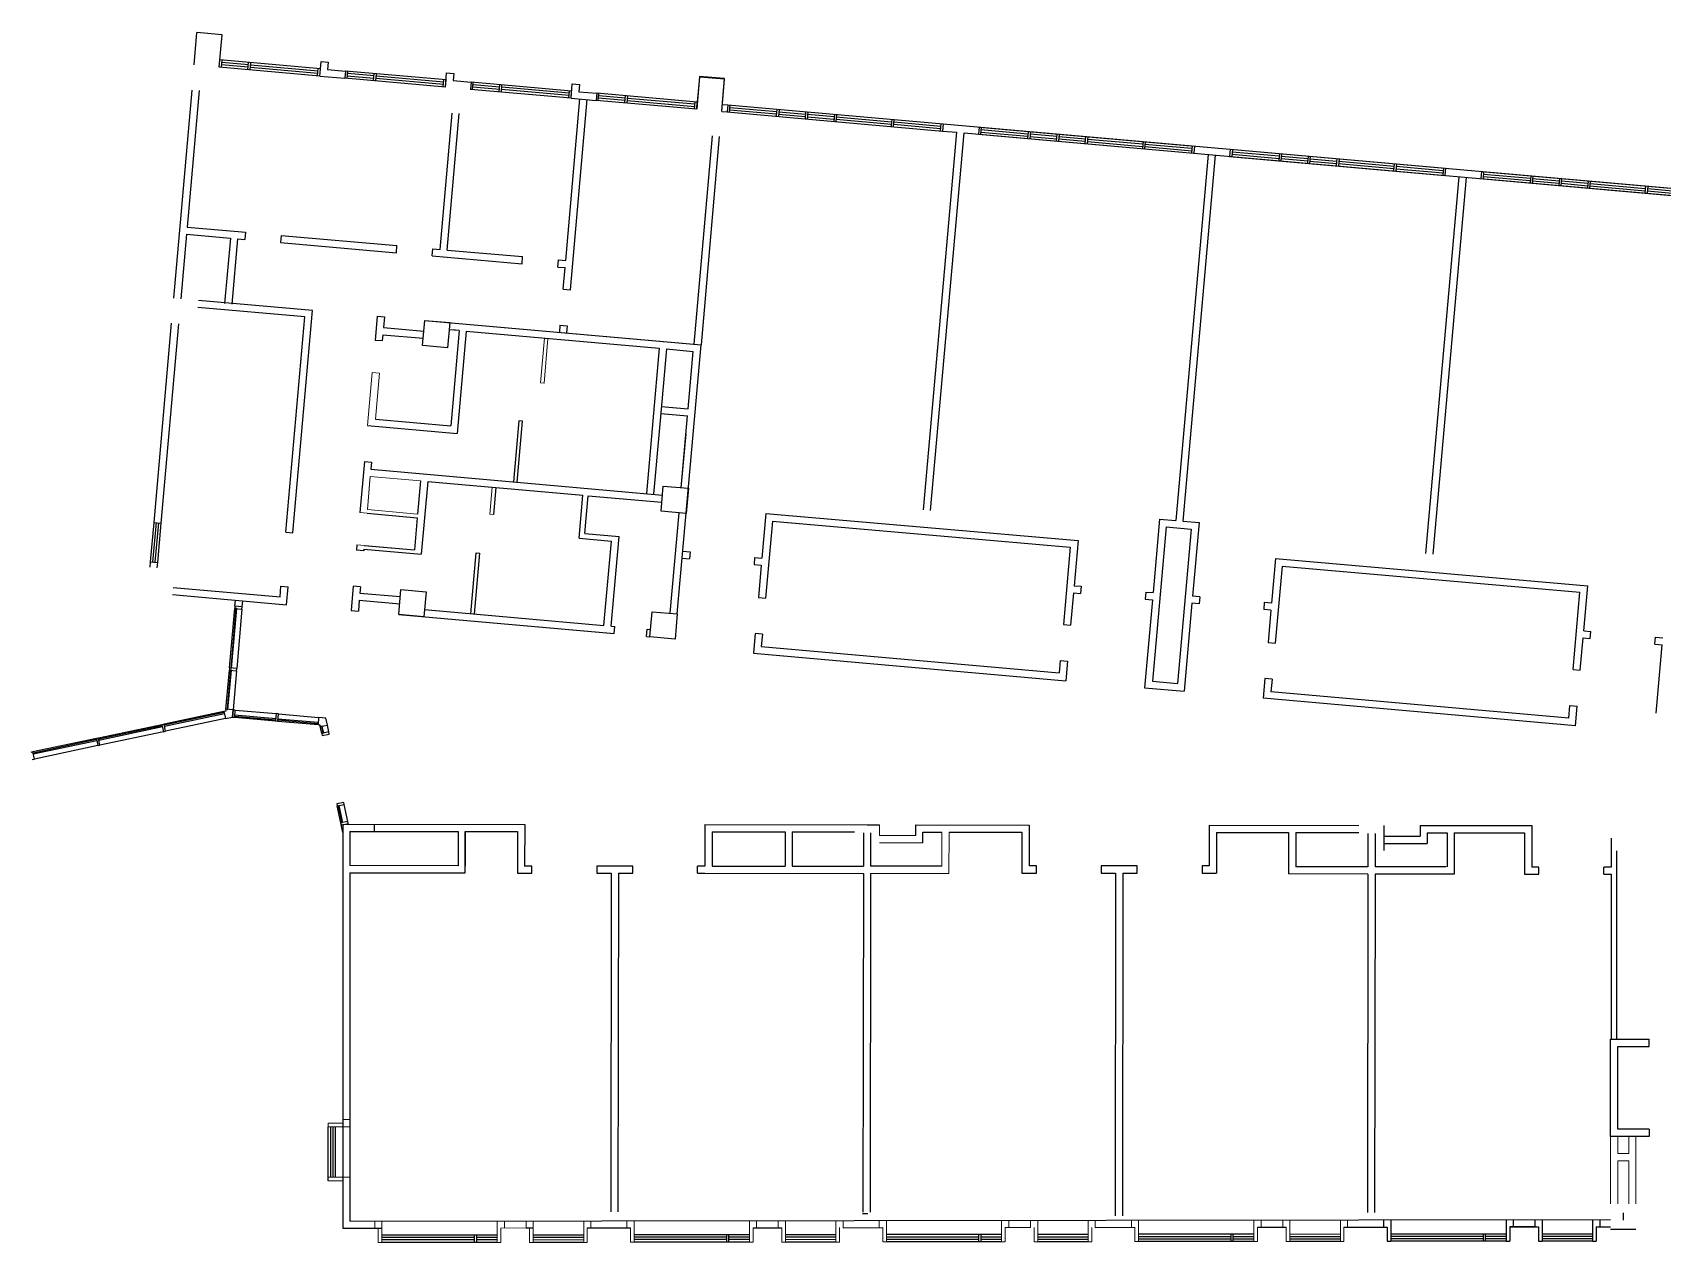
# Model space of a CAD drawing. Header units: millimetres. Extents: x -160790 to 7560, y -3558 to 89454.
# Drawn here: x -117204 to -71972, y 28125 to 61709 of the extents above; entities that cross this region are included whole.
import ezdxf

# ---------------------------------------------------------------- set-up
doc = ezdxf.new("R2010")
doc.units = ezdxf.units.MM
doc.header["$LTSCALE"] = 5
for name, color, linetype, lineweight in [('A-WALL', 7, 'Continuous', 5), ('E1-RI-3F$0$A-GLAZ-CWMG', 3, 'Continuous', 5), ('E1-RI-3F$0$A-WALL', 7, 'Continuous', 5), ('E1-RI-3F$0$AUDIT_D_131110141545-10', 7, 'Continuous', 5), ('E1-RW-3F$0$A-WALL', 7, 'Continuous', 5)]:
    doc.layers.add(name, color=color, linetype=linetype, lineweight=lineweight)
doc.layers.add('A—墙体', color=7, linetype='Continuous')
doc.layers.add('A—门窗', color=135, linetype='Continuous')
doc.layers.get('E1-RI-3F$0$A-GLAZ-CWMG').off()

# ---------------------------------------------------------------- blocks, each defined once
blk = doc.blocks.new('E1-RI-3F$0$ERWEW')
at = {"layer": 'A—门窗'}
for p, q in [((12241778, -5091274), (12241778, -5091474)), ((12241778, -5091274), (12247778, -5091274)), ((12241838, -5091274), (12241838, -5091474)), ((12241838, -5091341), (12243148, -5091341)), ((12243148, -5091274), (12243148, -5091474)), ((12243208, -5091274), (12243208, -5091474)), ((12243208, -5091341), (12243948, -5091341)), ((12243948, -5091274), (12243948, -5091474)), ((12244008, -5091274), (12244008, -5091474)), ((12244008, -5091341), (12244748, -5091341)), ((12244748, -5091274), (12244748, -5091474)), ((12244808, -5091274), (12244808, -5091474)), ((12244808, -5091341), (12246348, -5091341)), ((12246348, -5091274), (12246348, -5091474)), ((12246408, -5091274), (12246408, -5091474)), ((12246408, -5091341), (12247718, -5091341)), ((12247718, -5091274), (12247718, -5091474)), ((12247778, -5091274), (12247778, -5091474)), ((12241778, -5091474), (12247778, -5091474)), ((12241838, -5091408), (12243148, -5091408)), ((12243208, -5091408), (12243948, -5091408)), ((12244008, -5091408), (12244748, -5091408)), ((12244808, -5091408), (12246348, -5091408)), ((12246408, -5091408), (12247718, -5091408))]:
    blk.add_line(p, q, dxfattribs=at)

msp = doc.modelspace()

# ---------------------------------------------------------------- linework, layer by layer
at = {"layer": 'A-WALL'}
for p, q in [((-106320, 53721), (-98850, 53061)), ((-105367, 53436), (-105641, 53460, 0)), ((-105367, 53436), (-105600, 50796)), ((-105168, 53418), (-105419, 50579)), ((-107500, 53148), (-107700, 53165)), ((-103111, 51982, 0), (-103001, 53227)), ((-103011, 51973), (-102901, 53218)), ((-99311, 45572), (-98650, 53043)), ((-98651, 53043), (-98650, 53043)), ((-107779, 52269), (-107909, 50800)), ((-107580, 52251), (-107779, 52269)), ((-107580, 52251), (-107692, 50981)), ((-103111, 51982, 0), (-103011, 51973, 0)), ((-107909, 50800), (-105419, 50579)), ((-107692, 50981), (-105600, 50796)), ((-99817, 50636), (-99971, 48893)), ((-99202, 49076), (-99070, 50570)), ((-107997, 49803), (-108122, 48384)), ((-107997, 49803), (-107798, 49786)), ((-107798, 49786), (-107815, 49587)), ((-107842, 49288), (-107914, 48466)), ((-106447, 49165), (-106520, 48343)), ((-106239, 49247), (-106417, 47229)), ((-104512, 48341), (-104446, 49088)), ((-101874, 47807), (-101782, 48852)), ((-106529, 48243), (-106608, 47347)), ((-104512, 48341), (-104413, 48332)), ((-102037, 47670), (-101140, 47591)), ((-101874, 47807), (-100928, 47723)), ((-101347, 45250), (-101140, 47591)), ((-101148, 45233), (-100928, 47723)), ((-108202, 47488), (-108215, 47338)), ((-108016, 47321), (-108215, 47338)), ((-108202, 47488), (-106608, 47347)), ((-108011, 47370), (-108016, 47321)), ((-108011, 47370), (-106417, 47229)), ((-108303, 46342), (-108362, 45670)), ((-108104, 46324), (-108303, 46342)), ((-108104, 46324), (-108119, 46150)), ((-108119, 46150), (-106999, 46051)), ((-108137, 45951), (-108163, 45652)), ((-108137, 45951), (-107016, 45852)), ((-106328, 45691), (-101347, 45250)), ((-108362, 45670), (-108163, 45652)), ((-107043, 45553), (-101165, 45033)), ((-101165, 45033), (-101066, 45024)), ((-101148, 45233), (-101048, 45224)), ((-101066, 45025), (-101048, 45224)), ((-100169, 44945), (-100152, 45144)), ((-100169, 44945), (-100169, 44945)), ((-100169, 44945), (-100070, 44936)), ((-100152, 45144), (-100052, 45136))]:
    msp.add_line(p, q, dxfattribs=at)
at = {"layer": 'A-WALL', "color": 7}
for p, q in [((-107833, 49387), (-106438, 49264)), ((-107914, 48466), (-106520, 48343)), ((-108122, 48384), (-106529, 48243))]:
    msp.add_line(p, q, dxfattribs=at)
at = {"layer": 'A-WALL'}
msp.add_lwpolyline([(-107833, 49387), (-106438, 49264), (-106520, 48343), (-107914, 48466)], close=True, dxfattribs=at)
for points in [[(-99700, 49120), (-99003, 49059), (-99064, 48361), (-99762, 48423), (-99700, 49120)], [(-106981, 46250), (-106284, 46189), (-106345, 45491), (-107043, 45553), (-106981, 46250)], [(-100008, 45634), (-99311, 45572), (-99372, 44875), (-100070, 44936), (-100008, 45634)]]:
    msp.add_lwpolyline(points, dxfattribs=at)
at = {"layer": 'A—墙体'}
for p, q in [((-112721, 60813), (-112642, 61709)), ((-111944, 61648), (-112642, 61709)), ((-112024, 60751), (-111944, 61648)), ((-109234, 60504), (-109217, 60704)), ((-109234, 60504), (-108537, 60443)), ((-112783, 60115), (-113293, 54338)), ((-112583, 60098), (-112918, 56312)), ((-102408, 55383), (-102017, 59873)), ((-102279, 54569), (-101817, 59856)), ((-102261, 59888), (-101564, 59826)), ((-98061, 59717), (-97911, 59704)), ((-105895, 55692), (-105561, 59477)), ((-105696, 55674), (-105362, 59459)), ((-98078, 59518), (-97929, 59505)), ((-98346, 58839), (-98850, 53061)), ((-98147, 58822), (-98651, 53043)), ((-92480, 48457), (-91554, 58941)), ((-92281, 48439), (-91354, 58924)), ((-91952, 58976), (-91554, 58941)), ((-91934, 59176), (-70867, 57313)), ((-91354, 58924), (-70884, 57114)), ((-84581, 58325), (-85479, 48164)), ((-84382, 58307), (-85280, 48147)), ((-78533, 47249), (-77608, 57708)), ((-78334, 47231), (-77409, 57691)), ((-112936, 56113), (-113094, 54320)), ((-112936, 56113), (-111715, 56005)), ((-112918, 56312), (-111499, 56187)), ((-111499, 56187), (-111299, 56169)), ((-111299, 56169), (-111317, 55970)), ((-111715, 56005), (-111876, 54187)), ((-111516, 55988), (-111677, 54170)), ((-111516, 55988), (-111317, 55970)), ((-110303, 56081), (-110321, 55882)), ((-110321, 55882), (-107108, 55598)), ((-110303, 56081), (-107091, 55797)), ((-107108, 55598), (-107091, 55797)), ((-106112, 55510), (-106095, 55709)), ((-106095, 55709), (-105895, 55692)), ((-105696, 55674), (-103604, 55489)), ((-106112, 55510), (-103621, 55290)), ((-103621, 55290), (-103604, 55489)), ((-102625, 55202), (-102607, 55401)), ((-102625, 55202), (-102426, 55184)), ((-102607, 55401), (-102408, 55383)), ((-102478, 54586), (-102426, 55184)), ((-102478, 54586), (-102279, 54569)), ((-109650, 53815), (-112614, 54077)), ((-109650, 53815), (-112614, 54077)), ((-109433, 53997), (-112596, 54276)), ((-109433, 53997), (-112596, 54276)), ((-109979, 47821), (-109433, 53997)), ((-109979, 47821), (-109433, 53997)), ((-107640, 53838), (-107700, 53165)), ((-107640, 53838), (-107700, 53165)), ((-107640, 53838), (-107441, 53820)), ((-107640, 53838), (-107441, 53820)), ((-113355, 53640), (-113844, 48112)), ((-113355, 53640), (-113844, 48112)), ((-113156, 53623), (-113645, 48094)), ((-113156, 53623), (-113645, 48094)), ((-110179, 47838), (-109650, 53815)), ((-110179, 47838), (-109650, 53815)), ((-107441, 53820), (-107468, 53521)), ((-107441, 53820), (-107468, 53521)), ((-107468, 53521), (-106347, 53422)), ((-107468, 53521), (-106347, 53422)), ((-106321, 53721), (-98850, 53061)), ((-106321, 53721), (-98650, 53043)), ((-106321, 53721), (-98650, 53043)), ((-106321, 53721), (-98650, 53043)), ((-106321, 53721), (-98650, 53043)), ((-105367, 53436), (-105641, 53460, 0)), ((-105467, 53445), (-105641, 53460, 0)), ((-105367, 53436), (-105600, 50796)), ((-105367, 53436), (-105600, 50796)), ((-105168, 53418), (-105419, 50580)), ((-105168, 53418), (-105419, 50580)), ((-105168, 53418), (-99814, 52945)), ((-102568, 53590), (-102585, 53391)), ((-102568, 53590), (-102368, 53573)), ((-102368, 53573), (-102386, 53373)), ((-107501, 53148), (-107700, 53165)), ((-107501, 53148), (-107700, 53165)), ((-107485, 53322), (-107501, 53148)), ((-107485, 53322), (-107501, 53148)), ((-107485, 53322), (-106365, 53223)), ((-107485, 53322), (-106365, 53223)), ((-99814, 52945), (-100170, 48911)), ((-99614, 52927), (-99799, 50836)), ((-99614, 52927), (-99799, 50836)), ((-99614, 52927), (-98867, 52861)), ((-99614, 52927), (-98867, 52861)), ((-99311, 45572), (-98650, 53043)), ((-99311, 45572), (-98650, 53043)), ((-98651, 53043), (-98650, 53043)), ((-99008, 51268), (-98867, 52861)), ((-99008, 51268), (-98867, 52861)), ((-99773, 51134), (-99026, 51068)), ((-99773, 51134), (-99026, 51068)), ((-99755, 51334), (-99008, 51268)), ((-99755, 51334), (-99008, 51268)), ((-107909, 50800), (-105419, 50580)), ((-107909, 50800), (-105419, 50580)), ((-107692, 50981), (-105600, 50796)), ((-107692, 50981), (-105600, 50796)), ((-103706, 50930), (-103856, 49237)), ((-103706, 50930), (-103856, 49237)), ((-103756, 49228), (-103607, 50922)), ((-103607, 50922), (-103706, 50930)), ((-99799, 50836), (-99971, 48893)), ((-99799, 50836), (-99971, 48893)), ((-99202, 49076), (-99026, 51068)), ((-99202, 49076), (-99026, 51068)), ((-107997, 49804), (-108123, 48384)), ((-107997, 49804), (-108123, 48384)), ((-107997, 49804), (-107798, 49786)), ((-107997, 49804), (-107798, 49786)), ((-107798, 49786), (-107816, 49587)), ((-107798, 49786), (-107816, 49587)), ((-107816, 49587), (-99722, 48871)), ((-106439, 49264), (-106520, 48343)), ((-106439, 49264), (-106520, 48343)), ((-106239, 49247), (-106418, 47229)), ((-106239, 49247), (-106418, 47229)), ((-106239, 49247), (-101931, 48866)), ((-106239, 49247), (-101931, 48866)), ((-104347, 49079), (-104413, 48332)), ((-102037, 47670), (-101931, 48866)), ((-102037, 47670), (-101931, 48866)), ((-101874, 47807), (-101782, 48852)), ((-101874, 47807), (-101782, 48852)), ((-101782, 48852), (-99740, 48672)), ((-101782, 48852), (-99740, 48672)), ((-113844, 48112), (-113645, 48094)), ((-113844, 48112), (-113645, 48094)), ((-107923, 48367), (-106529, 48243)), ((-107923, 48367), (-106529, 48243)), ((-106529, 48243), (-106608, 47347)), ((-106529, 48243), (-106608, 47347)), ((-99510, 45590), (-99264, 48379)), ((-99510, 45590), (-99264, 48379)), ((-96856, 48362), (-96965, 47122)), ((-96674, 48146), (-96863, 46008)), ((-96856, 48362), (-88189, 47606)), ((-96674, 48146), (-88406, 47424)), ((-85745, 47987), (-86124, 43704)), ((-85927, 48204), (-86108, 46162)), ((-85927, 48204), (-85479, 48164)), ((-85745, 47987), (-85048, 47925)), ((-85280, 48147), (-84831, 48107)), ((-84831, 48107), (-85012, 46065)), ((-110179, 47838), (-109979, 47821)), ((-110179, 47838), (-109979, 47821)), ((-102037, 47670), (-101140, 47591)), ((-102037, 47670), (-101140, 47591)), ((-101874, 47807), (-100928, 47723)), ((-101874, 47807), (-100928, 47723)), ((-101347, 45250), (-101140, 47591)), ((-101347, 45250), (-101140, 47591)), ((-101148, 45233), (-100928, 47723)), ((-101148, 45233), (-100928, 47723)), ((-88189, 47606), (-88299, 46355)), ((-85048, 47925), (-85427, 43642)), ((-108202, 47488), (-108215, 47338)), ((-108202, 47488), (-108215, 47338)), ((-108016, 47321), (-108215, 47338)), ((-108016, 47321), (-108215, 47338)), ((-108012, 47370), (-108016, 47321)), ((-108012, 47370), (-108016, 47321)), ((-108012, 47370), (-106418, 47229)), ((-108012, 47370), (-106418, 47229)), ((-108003, 47470), (-106608, 47347)), ((-108003, 47470), (-106608, 47347)), ((-105042, 45577), (-104892, 47271)), ((-105042, 45577), (-104892, 47271)), ((-104942, 45568), (-104792, 47262)), ((-104942, 45568), (-104792, 47262)), ((-104892, 47271), (-104792, 47262)), ((-104892, 47271), (-104792, 47262)), ((-99175, 47116), (-98975, 47098)), ((-99157, 47315), (-98958, 47298)), ((-98958, 47298), (-98975, 47098)), ((-97165, 47139), (-97182, 46940)), ((-97165, 47139), (-96965, 47122)), ((-88406, 47424), (-88595, 45278)), ((-82711, 47111), (-82820, 45871)), ((-82711, 47111), (-74044, 46355)), ((-113941, 47016), (-113954, 46867)), ((-113941, 47016), (-113954, 46867)), ((-113941, 47016), (-113741, 46999)), ((-113941, 47016), (-113741, 46999)), ((-113741, 46999), (-113755, 46849)), ((-113741, 46999), (-113755, 46849)), ((-97182, 46940), (-96983, 46923)), ((-96983, 46923), (-97062, 46026)), ((-82529, 46895), (-82718, 44758)), ((-82529, 46895), (-74261, 46173)), ((-113301, 46307), (-110337, 46045)), ((-113301, 46307), (-110337, 46045)), ((-110337, 46045), (-110311, 46344)), ((-110337, 46045), (-110311, 46344)), ((-110311, 46344), (-110112, 46326)), ((-110311, 46344), (-110112, 46326)), ((-110156, 45828), (-110112, 46326)), ((-110156, 45828), (-110112, 46326)), ((-108303, 46342), (-108363, 45670)), ((-108303, 46342), (-108363, 45670)), ((-108104, 46324), (-108303, 46342)), ((-108104, 46324), (-108303, 46342)), ((-108104, 46324), (-108119, 46150)), ((-108104, 46324), (-108119, 46150)), ((-108119, 46150), (-106999, 46051)), ((-108119, 46150), (-106999, 46051)), ((-88317, 46156), (-88396, 45260)), ((-88317, 46156), (-88118, 46139)), ((-88299, 46355), (-88100, 46338)), ((-88100, 46338), (-88118, 46139)), ((-86307, 46179), (-86325, 45980)), ((-86307, 46179), (-86108, 46162)), ((-74450, 44027), (-74261, 46173)), ((-74154, 45105), (-74044, 46355)), ((-113318, 46108), (-110156, 45828)), ((-113318, 46108), (-110156, 45828)), ((-108137, 45951), (-108163, 45652)), ((-108137, 45951), (-108163, 45652)), ((-108137, 45951), (-107016, 45852)), ((-108137, 45951), (-107016, 45852)), ((-106328, 45691), (-101347, 45250)), ((-106328, 45691), (-101347, 45250)), ((-97062, 46026), (-96863, 46008)), ((-86125, 45963), (-86341, 43522)), ((-86325, 45980), (-86125, 45963)), ((-85030, 45866), (-85245, 43425)), ((-84830, 45848), (-85030, 45866)), ((-84813, 46047), (-85012, 46065)), ((-84813, 46047), (-84830, 45848)), ((-83020, 45889), (-83037, 45690)), ((-82838, 45672), (-83037, 45690)), ((-82820, 45871), (-83020, 45889)), ((-108363, 45670), (-108163, 45652)), ((-108363, 45670), (-108163, 45652)), ((-107043, 45553), (-101066, 45025)), ((-107043, 45553), (-101066, 45025)), ((-88595, 45278), (-88396, 45260)), ((-82838, 45672), (-82917, 44775)), ((-101148, 45233), (-101049, 45224)), ((-101148, 45233), (-101049, 45224)), ((-101066, 45025), (-101049, 45224)), ((-101066, 45025), (-101049, 45224)), ((-100170, 44945), (-100152, 45144)), ((-100170, 44945), (-100152, 45144)), ((-100170, 44945), (-100070, 44936)), ((-100170, 44945), (-100070, 44936)), ((-100152, 45144), (-100052, 45136)), ((-100152, 45144), (-100052, 45136)), ((-97150, 45030), (-97199, 44482)), ((-96951, 45012), (-97150, 45030)), ((-96951, 45012), (-96982, 44664)), ((-74251, 44009), (-74172, 44906)), ((-74172, 44906), (-73973, 44888)), ((-74154, 45105), (-73955, 45088)), ((-73973, 44888), (-73955, 45088)), ((-72180, 44730), (-72162, 44929)), ((-72162, 44929), (-71963, 44911)), ((-97199, 44482), (-88532, 43716)), ((-96982, 44664), (-88714, 43933)), ((-82917, 44775), (-82718, 44758)), ((-72180, 44730), (-71981, 44712)), ((-72148, 42820), (-71981, 44712)), ((-88683, 44281), (-88714, 43932)), ((-88683, 44281), (-88484, 44264)), ((-88484, 44264), (-88532, 43716)), ((-74450, 44027), (-74251, 44009)), ((-86341, 43522), (-85245, 43425)), ((-86124, 43704), (-85427, 43642)), ((-83005, 43779), (-83054, 43232)), ((-82806, 43762), (-83005, 43779)), ((-82806, 43762), (-82837, 43413)), ((-74388, 42465), (-83054, 43232)), ((-74569, 42682), (-82837, 43413)), ((-74569, 42682), (-74539, 43031)), ((-74539, 43031), (-74339, 43013)), ((-74388, 42465), (-74339, 43013)), ((-108597, 39735), (-108597, 28519)), ((-108597, 39735), (-103546, 39729)), ((-108397, 39535), (-108397, 38585)), ((-108397, 39535), (-105396, 39531)), ((-107721, 39709), (-107721, 39509)), ((-105396, 39531), (-105397, 38581)), ((-105198, 38381), (-105196, 39531)), ((-105196, 39505), (-105197, 38580)), ((-105196, 39531), (-103747, 39529)), ((-103747, 39529), (-103748, 38373)), ((-103546, 39729), (-103548, 38573)), ((-98546, 39723), (-98547, 38573)), ((-98546, 39723), (-93696, 39717)), ((-98346, 39523), (-98347, 38573)), ((-98346, 39523), (-96321, 39520)), ((-96321, 39520), (-96322, 38570)), ((-96121, 39520), (-96122, 38570)), ((-96121, 39520), (-94396, 39518)), ((-94146, 39493), (-94147, 38568)), ((-94046, 39718), (-93696, 39717)), ((-93946, 39492), (-93947, 38567)), ((-92696, 39416), (-92696, 39716)), ((-92696, 39716), (-89546, 39712)), ((-92496, 39216), (-92496, 39516)), ((-92496, 39516), (-91971, 39515)), ((-91771, 39515), (-89746, 39512)), ((-89746, 39512), (-89748, 38376)), ((-89546, 39712), (-89547, 38576)), ((-84546, 39706), (-84547, 38576)), ((-84546, 39706), (-80396, 39701)), ((-84346, 39506), (-84347, 38376)), ((-84346, 39506), (-82346, 39504)), ((-82346, 39504), (-82348, 38354)), ((-82146, 39503), (-82147, 38553)), ((-82146, 39503), (-80396, 39501)), ((-80146, 39476), (-80147, 38551)), ((-79946, 39476), (-79947, 38551)), ((-79697, 39001), (-79696, 39701)), ((-79696, 39401), (-78696, 39399)), ((-78696, 39699), (-78696, 39399)), ((-78696, 39699), (-75596, 39696)), ((-78496, 39499), (-78496, 39199)), ((-78496, 39499), (-77949, 39499)), ((-77949, 39499), (-77947, 38549)), ((-77749, 39498), (-75796, 39496)), ((-77749, 39498), (-77747, 38348)), ((-75796, 39496), (-75798, 38346)), ((-75596, 39696), (-75597, 38546)), ((-79696, 39201), (-78496, 39199)), ((-73397, 39343), (-73397, 38546)), ((-73247, 38993), (-73247, 33764)), ((-105397, 38581), (-108397, 38585)), ((-103347, 38573), (-103548, 38573)), ((-103347, 38373), (-103347, 38573)), ((-101547, 38573), (-101547, 38373)), ((-101047, 38573), (-101547, 38573)), ((-100547, 38573), (-101047, 38573)), ((-100547, 38373), (-100547, 38573)), ((-98747, 38373), (-98747, 38573)), ((-98547, 38573), (-98747, 38573)), ((-98347, 38573), (-96322, 38570)), ((-96122, 38570), (-94147, 38568)), ((-91972, 38565), (-93947, 38567)), ((-89347, 38576), (-89547, 38576)), ((-89347, 38376), (-89347, 38576)), ((-87547, 38576), (-87547, 38376)), ((-86778, 38576), (-87547, 38576)), ((-86547, 38576), (-87047, 38576)), ((-86547, 38376), (-86547, 38576)), ((-84747, 38576), (-84747, 38376)), ((-84547, 38576), (-84747, 38576)), ((-80147, 38551), (-82147, 38553)), ((-77972, 38549), (-79947, 38551)), ((-75397, 38546), (-75597, 38546)), ((-75397, 38346), (-75397, 38546)), ((-73597, 38346), (-73597, 38546)), ((-73397, 38546), (-73597, 38546)), ((-108397, 38385), (-105198, 38381)), ((-103748, 38373), (-103347, 38373)), ((-101547, 38373), (-101148, 38373)), ((-101148, 38373), (-101159, 28976)), ((-100948, 38373), (-100959, 28976)), ((-100948, 38373), (-100547, 38373)), ((-98747, 38373), (-98548, 38373)), ((-98548, 38373), (-94148, 38368)), ((-94148, 38368), (-94159, 28968)), ((-93948, 38367), (-93959, 28967)), ((-89748, 38376), (-89347, 38376)), ((-87547, 38376), (-87148, 38376)), ((-87148, 38376), (-87159, 28859)), ((-86948, 38376), (-86959, 28859)), ((-86948, 38376), (-86547, 38376)), ((-84747, 38376), (-84347, 38376)), ((-80148, 38351), (-82348, 38354)), ((-80148, 38351), (-80159, 28951)), ((-79948, 38351), (-79959, 28951)), ((-77747, 38348), (-79948, 38351)), ((-75798, 38346), (-75397, 38346)), ((-73597, 38346), (-73397, 38346)), ((-73397, 38346), (-73397, 33764)), ((-73408, 33764), (-72341, 33764)), ((-73408, 31064), (-73408, 33764)), ((-73408, 33764), (-72341, 33764)), ((-73408, 31064), (-73408, 33764)), ((-73247, 33764), (-72978, 33764)), ((-73208, 33564), (-72341, 33564)), ((-73208, 31264), (-73208, 33564)), ((-73208, 33564), (-72341, 33564)), ((-73208, 31264), (-73208, 33564)), ((-72341, 33564), (-72341, 33764)), ((-72341, 33564), (-72341, 33764)), ((-72341, 31264), (-73208, 31264)), ((-72341, 31264), (-73208, 31264)), ((-72341, 31264), (-72341, 31064)), ((-72341, 31264), (-72341, 31064)), ((-72341, 31064), (-73408, 31064)), ((-72341, 31064), (-73408, 31064)), ((-108597, 28519), (-107509, 28520)), ((-94172, 28923), (-94020, 28923)), ((-79710, 28751), (-79710, 28551)), ((-79610, 28552), (-79610, 28158)), ((-79510, 28751), (-79510, 28158)), ((-76310, 28755), (-76310, 28158)), ((-76210, 28755), (-76210, 28755)), ((-75510, 28556), (-76210, 28555)), ((-76210, 28555), (-76210, 28158)), ((-76110, 28755), (-76110, 28555)), ((-75510, 28756), (-75510, 28556)), ((-75410, 28756), (-75410, 28756)), ((-75410, 28556), (-75410, 28158)), ((-75310, 28756), (-75310, 28158)), ((-73910, 28758), (-73909, 28158)), ((-73810, 28558), (-73810, 28158)), ((-73710, 28758), (-73710, 28558)), ((-73059, 28943), (-73059, 28743)), ((-79610, 28158), (-79510, 28158)), ((-76310, 28158), (-76210, 28158)), ((-75410, 28158), (-75310, 28158)), ((-73908, 28158), (-73810, 28158)), ((-73409, 28493), (-72709, 28492))]:
    msp.add_line(p, q, dxfattribs=at)
for points in [[(-109234, 60504), (-109199, 60903), (-109000, 60885), (-109017, 60686), (-108519, 60642), (-108537, 60443)], [(-105748, 60196), (-105713, 60595), (-105514, 60577), (-105531, 60378), (-105033, 60334), (-105050, 60134)], [(-102261, 59888), (-102226, 60286), (-102027, 60269), (-102045, 60069), (-101546, 60025), (-101564, 59826)], [(-98079, 59518), (-97999, 60415), (-98697, 60476), (-98776, 59580)], [(-98077, 59534), (-97999, 60431), (-98697, 60491), (-98774, 59594)], [(-106321, 53721), (-105623, 53660), (-105685, 52962), (-106382, 53024), (-106321, 53721)], [(-106321, 53721), (-105623, 53660), (-105685, 52962), (-106382, 53024), (-106321, 53721)], [(-99700, 49120), (-99003, 49059), (-99064, 48361), (-99762, 48423), (-99700, 49120)], [(-99700, 49120), (-99003, 49059), (-99064, 48361), (-99762, 48423), (-99700, 49120)], [(-106981, 46250), (-106284, 46189), (-106346, 45491), (-107043, 45553), (-106981, 46250)], [(-106981, 46250), (-106284, 46189), (-106346, 45491), (-107043, 45553), (-106981, 46250)], [(-100008, 45634), (-99311, 45572), (-99373, 44875), (-100070, 44936), (-100008, 45634)], [(-100008, 45634), (-99311, 45572), (-99373, 44875), (-100070, 44936), (-100008, 45634)], [(-108397, 38385), (-108397, 28719), (-73409, 28758)], [(-103509, 28525), (-103309, 28525)], [(-101809, 28526), (-100610, 28528)], [(-97210, 28532), (-96410, 28533)], [(-94710, 28534), (-93610, 28536)], [(-87710, 28542), (-86610, 28544)], [(-83210, 28548), (-82410, 28548)], [(-80810, 28550), (-79610, 28551)], [(-76210, 28555), (-75410, 28556)], [(-73810, 28558), (-73409, 28558)]]:
    msp.add_lwpolyline(points, dxfattribs=at)
at = {"layer": 'A—门窗'}
for p, q in [((-109234, 60504), (-112024, 60751)), ((-109217, 60703), (-112007, 60950)), ((-111964, 60746), (-111946, 60945)), ((-111221, 60747), (-111958, 60812)), ((-111215, 60813), (-111952, 60878)), ((-111227, 60680), (-111209, 60880)), ((-111167, 60675), (-111149, 60874)), ((-109288, 60576), (-111161, 60742)), ((-109282, 60642), (-111155, 60808)), ((-109294, 60510), (-109276, 60709)), ((-105731, 60395), (-108519, 60642)), ((-108477, 60437), (-108459, 60637)), ((-105748, 60196), (-108537, 60443)), ((-107734, 60439), (-108471, 60504)), ((-107728, 60505), (-108465, 60570)), ((-107739, 60372), (-107722, 60571)), ((-107680, 60367), (-107662, 60566)), ((-105801, 60268), (-107674, 60433)), ((-105795, 60334), (-107668, 60500)), ((-105807, 60201), (-105789, 60401)), ((-105747, 60196), (-105729, 60395)), ((-102244, 60087), (-105034, 60334)), ((-104991, 60129), (-104974, 60328)), ((-104248, 60130), (-104985, 60196)), ((-104242, 60197), (-104979, 60262)), ((-104254, 60064), (-104236, 60263)), ((-104194, 60059), (-104177, 60258)), ((-102309, 60026), (-104183, 60191)), ((-102261, 59888), (-105051, 60134)), ((-102315, 59959), (-104188, 60125)), ((-102321, 59893), (-102304, 60092)), ((-102261, 59888), (-102244, 60087)), ((-98775, 59580), (-101564, 59826)), ((-98758, 59779), (-101546, 60025)), ((-101504, 59821), (-101486, 60020)), ((-100761, 59822), (-101498, 59887)), ((-100755, 59888), (-101492, 59954)), ((-100767, 59756), (-100749, 59955)), ((-100707, 59750), (-100689, 59950)), ((-98828, 59651), (-100701, 59817)), ((-98822, 59718), (-100695, 59883)), ((-98834, 59585), (-98816, 59784)), ((-98774, 59579), (-98756, 59779)), ((-113844, 48112), (-113941, 47016)), ((-113844, 48112), (-113941, 47016)), ((-113777, 48106), (-113874, 47010)), ((-113777, 48106), (-113874, 47010)), ((-113711, 48100), (-113808, 47005)), ((-113711, 48100), (-113808, 47005)), ((-113645, 48094), (-113741, 46999)), ((-113645, 48094), (-113741, 46999)), ((-111737, 44072), (-111593, 45726)), ((-111563, 45723), (-111707, 44069)), ((-111682, 44067), (-111537, 45721)), ((-111588, 45785), (-111593, 45726)), ((-111593, 45726), (-111394, 45708)), ((-111588, 45785), (-111573, 45954)), ((-111389, 45768), (-111588, 45785)), ((-111537, 45721), (-111563, 45723)), ((-111394, 45708), (-111538, 44054)), ((-111394, 45708), (-111389, 45768)), ((-111389, 45768), (-111374, 45936)), ((-111837, 42925), (-111743, 44012)), ((-111712, 44009), (-111807, 42923)), ((-111782, 42921), (-111687, 44007)), ((-111687, 44007), (-111712, 44009)), ((-111707, 44069), (-111682, 44067)), ((-111543, 43995), (-111638, 42908)), ((-111894, 42862), (-113556, 42510)), ((-111887, 42832), (-113550, 42480)), ((-113545, 42455), (-111882, 42807)), ((-111852, 42666), (-113515, 42314)), ((-111882, 42807), (-111887, 42832)), ((-111807, 42923), (-111782, 42921)), ((-111596, 42702), (-110461, 42603)), ((-111591, 42758), (-111593, 42733)), ((-111593, 42733), (-110458, 42634)), ((-110456, 42659), (-111591, 42758)), ((-111578, 42902), (-110444, 42803)), ((-110458, 42634), (-110456, 42659)), ((-110401, 42598), (-109282, 42501)), ((-110396, 42654), (-110399, 42629)), ((-110399, 42629), (-109280, 42531)), ((-109277, 42556), (-110396, 42654)), ((-110384, 42798), (-109265, 42700)), ((-109265, 42700), (-109282, 42501)), ((-109280, 42531), (-109277, 42556)), ((-109065, 42682), (-109265, 42700)), ((-109023, 42486), (-109065, 42682)), ((-115435, 42112), (-117196, 41739)), ((-115428, 42082), (-117189, 41709)), ((-115423, 42057), (-115428, 42082)), ((-113615, 42497), (-115376, 42125)), ((-113609, 42467), (-115370, 42095)), ((-115370, 42095), (-115364, 42070)), ((-115364, 42070), (-113603, 42443)), ((-113574, 42302), (-115335, 41929)), ((-113603, 42443), (-113609, 42467)), ((-113550, 42480), (-113545, 42455)), ((-109282, 42501), (-109230, 42496)), ((-109179, 42255), (-109230, 42496)), ((-109230, 42496), (-109219, 42444)), ((-109219, 42444), (-109023, 42486)), ((-109164, 42456), (-109189, 42451)), ((-109189, 42451), (-109149, 42261)), ((-109124, 42267), (-109164, 42456)), ((-109149, 42261), (-109124, 42267)), ((-108983, 42296), (-109023, 42486)), ((-117189, 41709), (-117184, 41685)), ((-117184, 41685), (-115423, 42057)), ((-115393, 41916), (-117154, 41544)), ((-108457, 39812), (-108556, 40281)), ((-108653, 39771), (-108752, 40240)), ((-108722, 40246), (-108623, 39777)), ((-108598, 39782), (-108697, 40251)), ((-108441, 39735), (-108457, 39812)), ((-108596, 39504), (-108653, 39771)), ((-108997, 29835), (-108997, 31335)), ((-108930, 29935), (-108930, 31335)), ((-108864, 29935), (-108864, 31335)), ((-108797, 29935), (-108797, 31335)), ((-104309, 28326), (-107509, 28326)), ((-104949, 28260), (-107509, 28260)), ((-104949, 28193), (-107509, 28193)), ((-104309, 28126), (-107509, 28126)), ((-104949, 28326), (-104949, 28126)), ((-104889, 28326), (-104889, 28126)), ((-104309, 28260), (-104889, 28260)), ((-104309, 28193), (-104889, 28193)), ((-101907, 28326), (-103309, 28325)), ((-101907, 28260), (-103309, 28258)), ((-101907, 28193), (-103309, 28191)), ((-101907, 28126), (-103309, 28125)), ((-97310, 28334), (-100510, 28334)), ((-97950, 28268), (-100510, 28268)), ((-97950, 28201), (-100510, 28201)), ((-97310, 28134), (-100510, 28134)), ((-97950, 28334), (-97950, 28134)), ((-97890, 28334), (-97890, 28134)), ((-97310, 28268), (-97890, 28268)), ((-97310, 28201), (-97890, 28201)), ((-94908, 28334), (-96310, 28333)), ((-94908, 28267), (-96310, 28266)), ((-94908, 28201), (-96310, 28199)), ((-94908, 28134), (-96310, 28133)), ((-90310, 28342), (-93510, 28342)), ((-90950, 28275), (-93510, 28275)), ((-90950, 28209), (-93510, 28209)), ((-90310, 28142), (-93510, 28142)), ((-90950, 28342), (-90950, 28142)), ((-90890, 28342), (-90890, 28142)), ((-90310, 28275), (-90890, 28275)), ((-90310, 28209), (-90890, 28209)), ((-87908, 28342), (-89310, 28340)), ((-87908, 28275), (-89310, 28274)), ((-87908, 28209), (-89310, 28207)), ((-87908, 28142), (-89310, 28140)), ((-83310, 28350), (-86510, 28350)), ((-83950, 28283), (-86510, 28283)), ((-83950, 28217), (-86510, 28217)), ((-83310, 28150), (-86510, 28150)), ((-83950, 28350), (-83950, 28150)), ((-83890, 28350), (-83890, 28150)), ((-83310, 28283), (-83890, 28283)), ((-83310, 28217), (-83890, 28217)), ((-80908, 28350), (-82310, 28348)), ((-80908, 28283), (-82310, 28281)), ((-80908, 28216), (-82310, 28215)), ((-80908, 28150), (-82310, 28148)), ((-76310, 28358), (-79510, 28358)), ((-76950, 28291), (-79510, 28291)), ((-76950, 28224), (-79510, 28224)), ((-76310, 28158), (-79510, 28158)), ((-76950, 28358), (-76950, 28158)), ((-76890, 28358), (-76890, 28158)), ((-76310, 28291), (-76890, 28291)), ((-76310, 28224), (-76890, 28224)), ((-73908, 28358), (-75310, 28356)), ((-73908, 28291), (-75310, 28289)), ((-73908, 28224), (-75310, 28222)), ((-73908, 28158), (-75310, 28156))]:
    msp.add_line(p, q, dxfattribs=at)
at = {"layer": 'A—门窗', "extrusion": (0, 0, -1)}
for p, q in [((-111737, 44072), (-111743, 44012)), ((-111743, 44012), (-111543, 43995)), ((-111538, 44054), (-111737, 44072)), ((-111543, 43995), (-111538, 44054)), ((-111842, 42873), (-111894, 42862)), ((-111894, 42862), (-111852, 42666)), ((-111852, 42666), (-111656, 42708)), ((-111837, 42925), (-111842, 42873)), ((-111638, 42908), (-111837, 42925)), ((-111656, 42708), (-111638, 42908)), ((-111638, 42907), (-111656, 42708)), ((-111656, 42708), (-111596, 42702)), ((-111578, 42902), (-111638, 42907)), ((-111596, 42702), (-111578, 42902)), ((-110444, 42803), (-110461, 42603)), ((-110461, 42603), (-110401, 42598)), ((-110384, 42798), (-110444, 42803)), ((-110401, 42598), (-110384, 42798)), ((-115376, 42125), (-115435, 42112)), ((-115435, 42112), (-115393, 41916)), ((-115335, 41929), (-115376, 42125)), ((-113556, 42510), (-113615, 42497)), ((-113615, 42497), (-113574, 42302)), ((-113574, 42302), (-113515, 42314)), ((-113515, 42314), (-113556, 42510)), ((-108983, 42296), (-109179, 42255)), ((-109179, 42255), (-109166, 42196)), ((-109166, 42196), (-108970, 42238)), ((-108970, 42238), (-108983, 42296)), ((-117196, 41739), (-117254, 41727)), ((-117154, 41544), (-117196, 41739)), ((-115393, 41916), (-115335, 41929)), ((-117213, 41531), (-117154, 41544)), ((-108569, 40340), (-108764, 40298)), ((-108764, 40298), (-108752, 40240)), ((-108752, 40240), (-108556, 40281)), ((-108556, 40281), (-108569, 40340)), ((-108457, 39812), (-108653, 39771)), ((-108445, 39753), (-108457, 39812)), ((-108653, 39771), (-108640, 39712)), ((-108640, 39712), (-108445, 39753))]:
    msp.add_line(p, q, dxfattribs=at)
at = {"layer": 'E1-RI-3F$0$A-WALL'}
for p, q in [((-102261, 59888), (-101564, 59826)), ((-108597, 31435), (-108997, 31435)), ((-108997, 31335), (-108997, 31435)), ((-108397, 31335), (-108997, 31335)), ((-108397, 31535), (-108597, 31535)), ((-108997, 29935), (-108997, 29835)), ((-108397, 29935), (-108997, 29935)), ((-108597, 29835), (-108997, 29835)), ((-107709, 28720), (-107709, 28520)), ((-107609, 28520), (-107609, 28126)), ((-107509, 28720), (-107509, 28126)), ((-104309, 28724), (-104309, 28126)), ((-104209, 28724), (-104209, 28724)), ((-103509, 28525), (-104209, 28524)), ((-104209, 28524), (-104209, 28126)), ((-104109, 28724), (-104109, 28524)), ((-103509, 28725), (-103509, 28525)), ((-103409, 28725), (-103409, 28725)), ((-103409, 28525), (-103409, 28126)), ((-103309, 28725), (-103309, 28126)), ((-101909, 28726), (-101908, 28126)), ((-101809, 28527), (-101809, 28126)), ((-101709, 28727), (-101709, 28527)), ((-100710, 28728), (-100710, 28528)), ((-100610, 28528), (-100610, 28134)), ((-100510, 28728), (-100510, 28134)), ((-97310, 28732), (-97310, 28134)), ((-97210, 28732), (-97210, 28732)), ((-96510, 28533), (-97210, 28532)), ((-97210, 28532), (-97210, 28134)), ((-97110, 28732), (-97110, 28532)), ((-96510, 28732), (-96510, 28532)), ((-96410, 28732), (-96410, 28732)), ((-96410, 28532), (-96410, 28134)), ((-96310, 28733), (-96310, 28134)), ((-94910, 28734), (-94909, 28134)), ((-94810, 28535), (-94810, 28134)), ((-94710, 28734), (-94710, 28534)), ((-93710, 28736), (-93710, 28536)), ((-93610, 28536), (-93610, 28142)), ((-93510, 28736), (-93510, 28142)), ((-90310, 28740), (-90310, 28142)), ((-90210, 28740), (-90210, 28740)), ((-89510, 28541), (-90210, 28540)), ((-90210, 28540), (-90210, 28142)), ((-90110, 28740), (-90110, 28540)), ((-89510, 28740), (-89510, 28540)), ((-89410, 28740), (-89410, 28740)), ((-89410, 28540), (-89410, 28142)), ((-89310, 28740), (-89310, 28142)), ((-87910, 28742), (-87909, 28142)), ((-87810, 28543), (-87810, 28142)), ((-87710, 28742), (-87710, 28542)), ((-86710, 28743), (-86710, 28544)), ((-86610, 28544), (-86610, 28150)), ((-86510, 28744), (-86510, 28150)), ((-83310, 28748), (-83310, 28150)), ((-83210, 28748), (-83210, 28748)), ((-83210, 28548), (-83210, 28150)), ((-82510, 28548), (-83210, 28548)), ((-83110, 28748), (-83110, 28548)), ((-82510, 28748), (-82510, 28548)), ((-82410, 28748), (-82410, 28748)), ((-82410, 28548), (-82410, 28150)), ((-82310, 28748), (-82310, 28150)), ((-80910, 28750), (-80909, 28150)), ((-80810, 28551), (-80810, 28150)), ((-80710, 28750), (-80710, 28550)), ((-107609, 28126), (-107509, 28126)), ((-104309, 28126), (-104209, 28126)), ((-103409, 28126), (-103309, 28126)), ((-101907, 28126), (-101809, 28126)), ((-100610, 28134), (-100510, 28134)), ((-97310, 28134), (-97210, 28134)), ((-96410, 28134), (-96310, 28134)), ((-94908, 28134), (-94810, 28134)), ((-93610, 28142), (-93510, 28142)), ((-90310, 28142), (-90210, 28142)), ((-89410, 28142), (-89310, 28142)), ((-87908, 28142), (-87810, 28142)), ((-86610, 28150), (-86510, 28150)), ((-83310, 28150), (-83210, 28150)), ((-82410, 28150), (-82310, 28150)), ((-80908, 28150), (-80810, 28150))]:
    msp.add_line(p, q, dxfattribs=at)
at = {"layer": 'E1-RI-3F$0$AUDIT_D_131110141545-10'}
for p, q in [((-93696, 39717), (-93696, 39417)), ((-93696, 39417), (-92696, 39416)), ((-91971, 39515), (-91972, 38565)), ((-91771, 39515), (-91773, 38365)), ((-93696, 39217), (-92496, 39216)), ((-91773, 38365), (-93948, 38367)), ((-73409, 29193), (-73409, 31064)), ((-73209, 30594), (-73209, 31064)), ((-72906, 31064), (-72907, 30593)), ((-72706, 31064), (-72708, 29192)), ((-73209, 30594), (-72907, 30593)), ((-73209, 30394), (-72907, 30393)), ((-73209, 29193), (-73209, 30394)), ((-72907, 30393), (-72908, 29192))]:
    msp.add_line(p, q, dxfattribs=at)
at = {"layer": 'E1-RW-3F$0$A-WALL'}
msp.add_line((-106321, 53721), (-98650, 53043), dxfattribs=at)
msp.add_line((-106321, 53721), (-98650, 53043), dxfattribs=at)
msp.add_line((-106321, 53721), (-98650, 53043), dxfattribs=at)
msp.add_line((-106321, 53721), (-98650, 53043), dxfattribs=at)

# ---------------------------------------------------------------- block references
at = {"layer": 'E1-RI-3F$0$A-GLAZ-CWMG', "rotation": 354.9478286031769}
for p in [(-11843777, 6209244), (-11836804, 6208627), (-11829831, 6208011), (-11822858, 6207394)]:
    msp.add_blockref('E1-RI-3F$0$ERWEW', p, dxfattribs=at)

doc.saveas('drawing.dxf')
